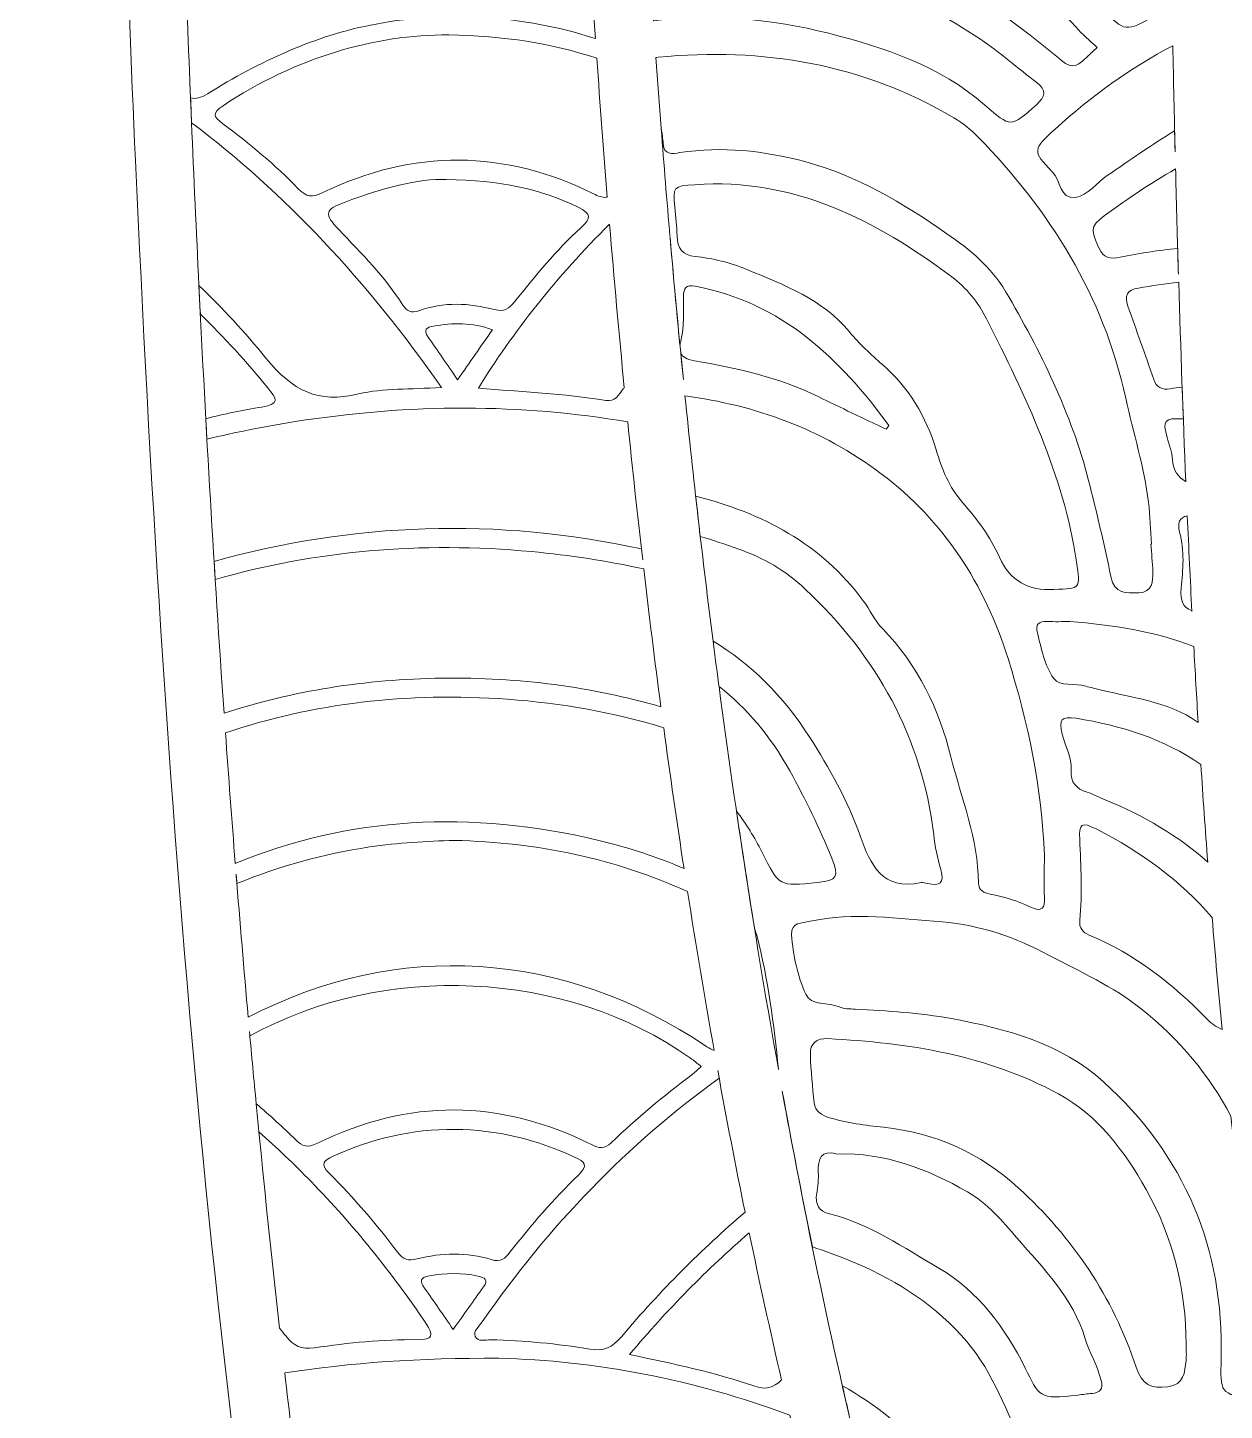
# Model space of a CAD drawing. Extents: x 70 to 1931, y -820 to -180.
# Drawn here: x 180.7 to 252.1, y -674.3 to -591.8 of the extents above; entities that cross this region are included whole.
import ezdxf

# ---------------------------------------------------------------- set-up
doc = ezdxf.new("R2010")
doc.units = 0
doc.header["$MEASUREMENT"] = 0
doc.layers.add('Layer 1', color=7, linetype='Continuous')

# ---------------------------------------------------------------- blocks, each defined once
blk = doc.blocks.new('block 2')
at = {"layer": 'Layer 1', "lineweight": 0}
for points, knots in [([(509.779, -462.534), (506.691, -456.934), (500.902, -453.88), (494.559, -454.528), (490.014, -454.991), (486.15, -457.077), (482.438, -459.569), (481.429, -460.246), (480.649, -461.433), (479.286, -461.425), (469.711, -461.372), (460.778, -464.179), (451.739, -467.817), (450.187, -454.553), (443.629, -444.563), (433.076, -437.087), (422.725, -429.754), (410.981, -426.432), (398.49, -425.745), (394.68, -425.535), (393.216, -424.323), (392.465, -420.478), (389.539, -405.476), (384.17, -391.394), (373.393, -380.19), (370.048, -376.713), (370.703, -374.924), (373.08, -371.497), (389.451, -347.897), (395.776, -322.316), (387.238, -294.13), (386.57, -291.925), (387.555, -291.577), (389.091, -290.925), (395.145, -288.353), (400.568, -284.824), (404.824, -279.74), (406.066, -278.256), (407.538, -278.155), (409.232, -278.048), (415.21, -277.671), (419.274, -274.535), (421.577, -269.079), (423.341, -264.901), (423.514, -260.485), (423.311, -256.038), (423.265, -255.021), (423.657, -253.618), (422.005, -253.455), (420.407, -253.298), (420.054, -254.372), (419.715, -255.742), (418.554, -260.433), (415.259, -263.344), (411.239, -265.803), (408.933, -258.795), (403.84, -256.663), (397.553, -259.834), (395.568, -260.836), (393.84, -262.206), (392.209, -263.73), (386.99, -268.609), (383.197, -274.547), (379.526, -280.583), (378.761, -281.84), (378.37, -283.285), (376.318, -283.287), (372.627, -283.29), (371.387, -285.957), (371.077, -289.072), (370.652, -293.349), (370.912, -297.628), (371.426, -301.904), (372.281, -309.026), (374.489, -316.007), (373.894, -323.279), (372.634, -338.652), (367.149, -352.817), (361.347, -366.895), (360.467, -369.028), (359.474, -368.652), (357.893, -367.778), (352.302, -364.689), (346.362, -362.476), (340.134, -361.038), (339.125, -360.805), (337.895, -361.03), (337.307, -359.789), (341.636, -357.953), (346.018, -356.275), (350.224, -354.235), (352.413, -353.173), (355.004, -351.708), (354.457, -348.707), (352.951, -340.445), (356.745, -333.998), (361.009, -327.561), (365.014, -321.514), (365.913, -314.69), (364.937, -307.666), (364.308, -303.133), (362.006, -301.688), (357.375, -302.06), (354.808, -302.266), (352.353, -303.458), (349.676, -303.015), (353.203, -291.434), (351.645, -285.87), (342.359, -277.736), (339.245, -275.008), (336.084, -272.18), (332.513, -270.163), (327.539, -267.354), (325.64, -263.105), (325.437, -257.886), (325.181, -251.325), (321.88, -247.107), (316.189, -244.299), (312.267, -242.365), (311.945, -234.614), (315.605, -232.269), (329.257, -223.522), (343.542, -215.99), (358.679, -210.149), (391.911, -197.324), (426.116, -192.137), (461.58, -197.455), (466.621, -198.211), (471.578, -199.533), (476.568, -200.618), (477.85, -200.897), (479.114, -201.155), (479.617, -199.507), (480.08, -197.992), (478.905, -197.644), (477.846, -197.246), (477.201, -197.003), (476.572, -196.716), (475.931, -196.461), (448.235, -185.461), (419.734, -184.044), (390.737, -189.597), (360.902, -195.311), (333.553, -207.253), (308.018, -223.494), (305.581, -225.044), (303.745, -225.65), (300.973, -224.187), (296.29, -221.716), (291.023, -221.653), (285.958, -222.522), (283.202, -222.995), (281.278, -222.278), (279.088, -220.958), (249.016, -202.823), (217.015, -190.134), (181.716, -187.055), (158.342, -185.016), (135.653, -188.053), (113.867, -196.995), (112.772, -197.444), (110.754, -197.444), (111.506, -199.602), (112.182, -201.544), (113.692, -200.797), (114.985, -200.467), (144.598, -192.901), (174.172, -194.132), (203.654, -201.104), (226.69, -206.552), (248.222, -215.753), (268.483, -227.959), (269.515, -228.581), (271.618, -229.439), (271.131, -230.169), (268.435, -234.214), (267.506, -238.721), (266.731, -243.347), (266.675, -243.683), (265.847, -243.933), (265.345, -244.146), (258.756, -246.94), (255.715, -251.94), (255.471, -259.061), (255.312, -263.691), (253.388, -267.482), (248.952, -269.855), (246.298, -271.274), (243.939, -273.301), (241.592, -275.232), (232.738, -282.517), (225.55, -290.468), (231.776, -303.467), (229.353, -303.027), (227.48, -302.687), (225.607, -302.347), (218.84, -301.12), (216.047, -303.275), (215.793, -310.287), (215.553, -316.918), (216.899, -323.153), (220.833, -328.734), (224.375, -333.759), (227.765, -339.249), (226.781, -345.54), (225.979, -350.675), (228.075, -353.121), (232.052, -354.908), (235.942, -356.657), (239.937, -358.171), (244.655, -360.102), (236.262, -362), (228.894, -364.263), (222.152, -368.201), (220.094, -369.403), (219.852, -367.561), (219.356, -366.398), (215.996, -358.516), (213.062, -350.488), (210.596, -342.27), (207.037, -330.41), (205.727, -318.571), (208.737, -306.326), (210.049, -300.99), (210.451, -295.383), (209.894, -289.83), (209.596, -286.865), (208.965, -283.598), (205.313, -283.41), (202.786, -283.281), (202.071, -281.867), (201.081, -280.221), (196.794, -273.09), (192.344, -266.081), (185.407, -261.128), (182.351, -258.947), (179.016, -257.896), (175.245, -258.875), (171.781, -259.774), (170.44, -262.534), (169.628, -265.899), (165.437, -263.082), (162.031, -260.128), (161.073, -255.283), (160.794, -253.87), (160.088, -253.392), (158.835, -253.463), (157.364, -253.546), (157.605, -254.773), (157.609, -255.65), (157.622, -258.411), (157.444, -261.221), (157.887, -263.923), (159.391, -273.103), (163.53, -276.934), (172.919, -278.067), (174.292, -278.232), (175.176, -278.781), (176.033, -279.779), (180.257, -284.702), (185.487, -288.303), (191.454, -290.715), (193.775, -291.653), (194.263, -292.556), (193.345, -294.916), (191.226, -300.362), (190.315, -306.107), (190.014, -311.931), (188.837, -334.666), (195.332, -355.068), (209.001, -373.17), (210.818, -375.577), (210.75, -376.822), (208.601, -378.881), (203.156, -384.1), (199.158, -390.427), (195.92, -397.207), (192.27, -404.85), (189.622, -412.858), (188.283, -421.217), (187.772, -424.407), (186.419, -425.676), (183.259, -425.638), (178.674, -425.582), (174.179, -426.499), (169.732, -427.512), (149.168, -432.199), (131.738, -445.861), (129.072, -467.662), (125.408, -466.409), (121.843, -464.872), (118.123, -463.98), (108.613, -461.699), (98.526, -461.354), (90.181, -455.32), (90.073, -455.242), (89.929, -455.205), (89.797, -455.165), (82.214, -452.876), (74.548, -455.953), (70.991, -462.695), (70.544, -463.542), (69.737, -464.43), (70.66, -465.283), (71.329, -465.901), (72.285, -466.363), (73.289, -465.67), (77.719, -462.611), (82.355, -464.491), (86.933, -465.128), (88.653, -465.367), (89.53, -465.949), (88.832, -468.076), (88.157, -470.129), (89.079, -472.114), (90.35, -473.884), (93.347, -478.058), (97.644, -480.188), (102.422, -481.37), (111.891, -483.711), (121.379, -482.672), (130.836, -481.127), (132.166, -480.909), (133.26, -480.426), (134.682, -481.47), (139.755, -485.194), (142.721, -484.64), (146.385, -479.531), (149.232, -475.561), (151.222, -471.105), (152.573, -466.471), (154.638, -459.38), (159.272, -454.536), (165.194, -450.622), (170.751, -446.949), (176.727, -444.09), (182.897, -441.63), (183.675, -441.32), (184.534, -440.361), (185.168, -440.998), (185.168, -457.12), (185.097, -472.883), (185.234, -488.644), (185.259, -491.453), (184.359, -493.145), (182.092, -494.76), (173.795, -500.67), (166.562, -507.708), (161.312, -516.514), (152.845, -530.718), (149.985, -545.509), (157.519, -561.089), (158.497, -563.112), (157.623, -563.359), (155.991, -563.685), (151.375, -564.607), (146.691, -565.65), (142.596, -567.913), (135.764, -571.687), (128.734, -573.872), (120.874, -574.7), (111.938, -575.641), (106.463, -583.867), (107.752, -592.319), (107.866, -593.073), (107.601, -594.126), (108.761, -594.262), (109.706, -594.374), (110.675, -594.397), (111.172, -593.21), (113.204, -588.363), (117.827, -586.882), (122.07, -584.923), (123.392, -584.312), (124.582, -583.754), (125.253, -585.887), (126.14, -588.7), (128.557, -589.781), (131.203, -590.466), (136.739, -591.9), (141.925, -590.581), (146.892, -588.272), (154.517, -584.728), (160.917, -579.483), (166.735, -573.477), (167.851, -572.325), (168.784, -571.099), (170.81, -571.058), (177.411, -570.923), (179.242, -568.925), (179.187, -562.247), (179.143, -556.807), (177.726, -551.59), (176.328, -546.383), (174.073, -537.982), (178.72, -521.781), (185.443, -515.974), (185.443, -521.095), (185.413, -525.788), (185.449, -530.48), (185.622, -553.576), (186.075, -576.666), (187.123, -599.741), (188.824, -637.195), (191.566, -674.55), (198.311, -711.494), (202.49, -734.378), (208.044, -756.879), (218.086, -778.025), (223.775, -790.006), (230.917, -800.954), (241.251, -809.518), (248.505, -815.529), (255.3, -814.84), (260.957, -807.533), (264.727, -802.663), (267.032, -797.038), (268.983, -791.254), (269.868, -788.633), (270.758, -786.013), (271.769, -783.029), (276.9, -789.719), (281.754, -796.068), (290.557, -796.04), (299.358, -796.012), (304.118, -789.346), (309.215, -783.038), (310.328, -786.501), (311.156, -789.425), (312.205, -792.268), (314.411, -798.241), (316.721, -804.198), (321.136, -808.978), (326.122, -814.376), (331.809, -815.038), (337.825, -810.854), (339.969, -809.363), (341.932, -807.566), (343.794, -805.724), (356.812, -792.844), (364.346, -776.751), (370.228, -759.79), (381.91, -726.104), (386.663, -691.053), (389.997, -655.784), (394.27, -610.587), (395.31, -565.242), (395.513, -519.87), (395.519, -518.567), (395.017, -517.119), (396.467, -515.567), (398.41, -519.429), (400.384, -523.045), (402.077, -526.787), (405.365, -534.057), (406.517, -541.449), (403.826, -549.318), (402.177, -554.143), (401.371, -559.258), (401.773, -564.441), (402.097, -568.613), (404.199, -571.337), (407.665, -571.089), (410.83, -570.862), (412.719, -572.198), (414.788, -574.205), (417.858, -577.183), (421.14, -579.974), (424.538, -582.574), (429.627, -586.466), (435.152, -589.654), (441.591, -590.696), (446.189, -591.44), (451.746, -591.928), (454.224, -587.759), (457.062, -582.986), (459.316, -584.987), (462.248, -586.515), (465.196, -588.051), (468.259, -589.497), (469.583, -592.877), (470.014, -593.975), (470.735, -594.342), (471.808, -594.282), (473.248, -594.202), (473.034, -593.086), (473.144, -592.16), (474.079, -584.266), (469.852, -577.699), (462.213, -575.196), (458.895, -574.109), (455.472, -573.761), (451.999, -573.707), (450.644, -573.686), (449.28, -573.915), (447.998, -573.042), (440.919, -568.227), (433.007, -565.411), (424.7, -563.662), (422.726, -563.247), (422.584, -562.664), (423.441, -560.94), (429.459, -548.835), (428.726, -536.594), (423.669, -524.448), (418.403, -511.799), (409.222, -502.333), (398.35, -494.36), (396.834, -493.247), (395.74, -492.266), (395.73, -490.1), (395.659, -473.787), (396.198, -457.47), (395.274, -440.791), (401.492, -442.694), (407.015, -445.462), (412.374, -448.561), (420.123, -453.041), (426.401, -458.654), (428.842, -467.867), (430.143, -472.773), (432.415, -477.482), (435.974, -481.319), (439.054, -484.641), (442.069, -484.975), (445.407, -482.133), (446.863, -480.893), (448.077, -480.686), (449.872, -481.043), (457.779, -482.617), (465.771, -483.207), (473.805, -482.26), (479.689, -481.566), (485.158, -479.789), (489.349, -475.28), (491.401, -473.073), (493.025, -470.6), (491.91, -467.449), (491.303, -465.731), (492.24, -465.573), (493.365, -465.348), (498.064, -464.406), (502.799, -462.655), (507.407, -465.585), (508.432, -466.237), (509.355, -466.007), (510.071, -465.428), (511.276, -464.455), (510.297, -463.472), (509.779, -462.534)], [0, 0, 0, 0, 1, 1, 1, 2, 2, 2, 3, 3, 3, 4, 4, 4, 5, 5, 5, 6, 6, 6, 7, 7, 7, 8, 8, 8, 9, 9, 9, 10, 10, 10, 11, 11, 11, 12, 12, 12, 13, 13, 13, 14, 14, 14, 15, 15, 15, 16, 16, 16, 17, 17, 17, 18, 18, 18, 19, 19, 19, 20, 20, 20, 21, 21, 21, 22, 22, 22, 23, 23, 23, 24, 24, 24, 25, 25, 25, 26, 26, 26, 27, 27, 27, 28, 28, 28, 29, 29, 29, 30, 30, 30, 31, 31, 31, 32, 32, 32, 33, 33, 33, 34, 34, 34, 35, 35, 35, 36, 36, 36, 37, 37, 37, 38, 38, 38, 39, 39, 39, 40, 40, 40, 41, 41, 41, 42, 42, 42, 43, 43, 43, 44, 44, 44, 45, 45, 45, 46, 46, 46, 47, 47, 47, 48, 48, 48, 49, 49, 49, 50, 50, 50, 51, 51, 51, 52, 52, 52, 53, 53, 53, 54, 54, 54, 55, 55, 55, 56, 56, 56, 57, 57, 57, 58, 58, 58, 59, 59, 59, 60, 60, 60, 61, 61, 61, 62, 62, 62, 63, 63, 63, 64, 64, 64, 65, 65, 65, 66, 66, 66, 67, 67, 67, 68, 68, 68, 69, 69, 69, 70, 70, 70, 71, 71, 71, 72, 72, 72, 73, 73, 73, 74, 74, 74, 75, 75, 75, 76, 76, 76, 77, 77, 77, 78, 78, 78, 79, 79, 79, 80, 80, 80, 81, 81, 81, 82, 82, 82, 83, 83, 83, 84, 84, 84, 85, 85, 85, 86, 86, 86, 87, 87, 87, 88, 88, 88, 89, 89, 89, 90, 90, 90, 91, 91, 91, 92, 92, 92, 93, 93, 93, 94, 94, 94, 95, 95, 95, 96, 96, 96, 97, 97, 97, 98, 98, 98, 99, 99, 99, 100, 100, 100, 101, 101, 101, 102, 102, 102, 103, 103, 103, 104, 104, 104, 105, 105, 105, 106, 106, 106, 107, 107, 107, 108, 108, 108, 109, 109, 109, 110, 110, 110, 111, 111, 111, 112, 112, 112, 113, 113, 113, 114, 114, 114, 115, 115, 115, 116, 116, 116, 117, 117, 117, 118, 118, 118, 119, 119, 119, 120, 120, 120, 121, 121, 121, 122, 122, 122, 123, 123, 123, 124, 124, 124, 125, 125, 125, 126, 126, 126, 127, 127, 127, 128, 128, 128, 129, 129, 129, 130, 130, 130, 131, 131, 131, 132, 132, 132, 133, 133, 133, 134, 134, 134, 135, 135, 135, 136, 136, 136, 137, 137, 137, 138, 138, 138, 139, 139, 139, 140, 140, 140, 141, 141, 141, 142, 142, 142, 143, 143, 143, 144, 144, 144, 145, 145, 145, 146, 146, 146, 147, 147, 147, 148, 148, 148, 149, 149, 149, 150, 150, 150, 151, 151, 151, 152, 152, 152, 153, 153, 153, 154, 154, 154, 155, 155, 155, 156, 156, 156, 157, 157, 157, 158, 158, 158, 159, 159, 159, 160, 160, 160, 161, 161, 161, 162, 162, 162, 163, 163, 163, 164, 164, 164, 165, 165, 165, 166, 166, 166, 167, 167, 167, 168, 168, 168, 169, 169, 169, 170, 170, 170, 171, 171, 171, 172, 172, 172, 173, 173, 173, 174, 174, 174, 175, 175, 175, 176, 176, 176, 177, 177, 177, 178, 178, 178, 179, 179, 179, 180, 180, 180, 181, 181, 181, 182, 182, 182, 183, 183, 183, 183]), ([(217.175, -576.691), (217.86, -576.432), (218.565, -576.21), (219.297, -576.035), (220.866, -575.661), (222.527, -575.553), (223.623, -575.337), (230.725, -575.613), (236.43, -578.012), (241.175, -582.584), (243.558, -584.88), (246.036, -587.084), (248.214, -589.588), (248.862, -590.333), (248.85, -590.564), (248.01, -591.056), (246.241, -592.091), (246.155, -592.096), (244.792, -590.651), (242.078, -587.773), (239.141, -585.062), (235.65, -583.274), (231.397, -581.095), (226.896, -579.615), (221.881, -580.803), (220.363, -581.163), (218.88, -581.56), (217.454, -582.086), (217.482, -582.582), (217.511, -583.078), (217.54, -583.573), (218.846, -583.133), (220.223, -582.855), (221.632, -582.607), (225.513, -581.924), (229.089, -582.588), (232.653, -584.092), (234.481, -584.864), (236.397, -585.623), (237.76, -586.946), (239.519, -588.656), (241.634, -589.935), (243.256, -591.779), (243.633, -592.208), (244.079, -592.577), (244.517, -592.996), (244.306, -593.19), (244.113, -593.357), (243.931, -593.534), (243.135, -594.306), (242.955, -594.256), (242.102, -593.535), (237.957, -590.033), (233.397, -587.32), (227.945, -586.44), (225.264, -586.007), (222.607, -586.44), (219.987, -587.016), (219.248, -587.178), (218.511, -587.357), (217.78, -587.552), (217.81, -588.039), (217.836, -588.526), (217.867, -589.012), (219.302, -588.607), (220.778, -588.39), (222.273, -588.25), (222.978, -588.184), (223.686, -588.158), (224.459, -588.109), (229.297, -588.016), (233.569, -589.837), (237.545, -592.498), (238.719, -593.283), (239.78, -594.235), (240.91, -595.087), (241.522, -595.549), (241.43, -595.92), (240.906, -596.393), (239.356, -597.793), (239.384, -597.787), (237.799, -596.414), (235.119, -594.091), (231.853, -592.996), (228.501, -592.146), (225.052, -591.271), (221.557, -590.998), (218.031, -591.394), (217.532, -584.032), (217.139, -576.659), (216.845, -569.277), (216.943, -571.75), (217.055, -574.221), (217.175, -576.691)], [0, 0, 0, 0, 1, 1, 1, 2, 2, 2, 3, 3, 3, 4, 4, 4, 5, 5, 5, 6, 6, 6, 7, 7, 7, 8, 8, 8, 9, 9, 9, 10, 10, 10, 11, 11, 11, 12, 12, 12, 13, 13, 13, 14, 14, 14, 15, 15, 15, 16, 16, 16, 17, 17, 17, 18, 18, 18, 19, 19, 19, 20, 20, 20, 21, 21, 21, 22, 22, 22, 23, 23, 23, 24, 24, 24, 25, 25, 25, 26, 26, 26, 27, 27, 27, 28, 28, 28, 29, 29, 29, 30, 30, 30, 31, 31, 31, 31]), ([(213.997, -583.34), (208.282, -581.989), (202.44, -582.223), (196.53, -583.939), (194.29, -584.589), (192.102, -585.411), (190.043, -586.484), (190.054, -586.774), (190.064, -587.063), (190.074, -587.353), (189.966, -584.364), (189.864, -581.374), (189.767, -578.384), (191.904, -577.496), (194.132, -576.768), (196.449, -576.202), (199.772, -575.389), (203.148, -575.007), (206.572, -575.05), (208.961, -575.072), (211.295, -575.285), (213.577, -575.678), (213.864, -581.278), (214.193, -586.872), (214.576, -592.459), (214.526, -592.443), (214.476, -592.424), (214.425, -592.409), (210.212, -591.097), (205.912, -590.764), (201.488, -591.59), (197.8, -592.279), (194.546, -593.821), (191.424, -595.756), (191.028, -596.001), (190.73, -596.081), (190.409, -595.999), (190.429, -596.493), (190.451, -596.987), (190.472, -597.48), (196.005, -601.664), (200.968, -606.949), (205.381, -613.283), (203.512, -613.412), (201.92, -613.314), (200.438, -613.67), (197.999, -614.256), (196.512, -613.491), (194.91, -611.527), (193.655, -609.988), (192.32, -608.55), (190.912, -607.204), (190.596, -600.709), (190.325, -594.211), (190.087, -587.709), (192.141, -586.563), (194.32, -585.652), (196.644, -585.023), (199.86, -584.151), (203.135, -583.538), (206.505, -583.652), (209.094, -583.71), (211.619, -583.998), (214.069, -584.544), (214.045, -584.143), (214.02, -583.741), (213.997, -583.34)], [0, 0, 0, 0, 1, 1, 1, 2, 2, 2, 3, 3, 3, 4, 4, 4, 5, 5, 5, 6, 6, 6, 7, 7, 7, 8, 8, 8, 9, 9, 9, 10, 10, 10, 11, 11, 11, 12, 12, 12, 13, 13, 13, 14, 14, 14, 15, 15, 15, 16, 16, 16, 17, 17, 17, 18, 18, 18, 19, 19, 19, 20, 20, 20, 21, 21, 21, 22, 22, 22, 22]), ([(214.554, -601.767), (209.151, -599.064), (203.705, -599.034), (198.266, -601.668), (197.665, -601.96), (197.334, -601.933), (196.841, -601.421), (195.467, -599.993), (193.932, -598.731), (192.345, -597.543), (191.797, -597.132), (191.65, -596.932), (192.347, -596.468), (196.673, -593.592), (201.428, -592.215), (205.82, -592.236), (209.095, -592.29), (211.996, -592.747), (214.657, -593.635), (214.85, -596.401), (215.057, -599.164), (215.28, -601.925), (215.074, -601.963), (214.849, -601.915), (214.554, -601.767)], [0, 0, 0, 0, 1, 1, 1, 2, 2, 2, 3, 3, 3, 4, 4, 4, 5, 5, 5, 6, 6, 6, 7, 7, 7, 8, 8, 8, 8]), ([(218.311, -593.572), (224.568, -592.978), (230.501, -593.949), (235.964, -597.192), (236.485, -597.502), (236.98, -597.892), (237.403, -598.326), (241.715, -602.745), (244.872, -607.8), (246.223, -613.92), (246.68, -615.99), (247.312, -618.024), (247.58, -620.135), (247.685, -620.964), (247.698, -621.804), (247.753, -622.639), (247.74, -622.64), (247.727, -622.641), (247.714, -622.642), (247.757, -623.188), (247.83, -623.733), (247.834, -624.28), (247.839, -624.864), (247.845, -625.492), (247.004, -625.538), (246.239, -625.579), (245.542, -625.627), (245.332, -624.573), (244.947, -622.649), (244.488, -620.737), (244.002, -618.835), (242.972, -614.803), (241.129, -611.114), (239.047, -607.547), (238.214, -606.119), (236.903, -605.04), (235.554, -604.109), (232.928, -602.296), (230.21, -600.635), (227.07, -599.803), (224.614, -599.152), (222.144, -598.878), (219.619, -599.267), (219.153, -599.339), (218.649, -599.414), (218.615, -598.741), (218.599, -598.423), (218.554, -598.114), (218.494, -597.81), (218.386, -596.405), (218.283, -594.998), (218.183, -593.592), (218.226, -593.586), (218.263, -593.577), (218.311, -593.572)], [0, 0, 0, 0, 1, 1, 1, 2, 2, 2, 3, 3, 3, 4, 4, 4, 5, 5, 5, 6, 6, 6, 7, 7, 7, 8, 8, 8, 9, 9, 9, 10, 10, 10, 11, 11, 11, 12, 12, 12, 13, 13, 13, 14, 14, 14, 15, 15, 15, 16, 16, 16, 17, 17, 17, 18, 18, 18, 18]), ([(249.17, -599.214), (249.159, -598.802), (249.148, -598.389), (249.138, -597.976), (247.765, -598.794), (246.447, -599.732), (245.114, -600.638), (244.478, -601.07), (243.978, -601.825), (243.227, -601.937), (242.255, -602.082), (242.354, -600.92), (241.858, -600.424), (240.597, -599.163), (240.69, -599.065), (242.012, -597.862), (244.184, -595.887), (246.513, -594.211), (249.031, -592.884), (249.072, -594.994), (249.118, -597.104), (249.17, -599.214)], [0, 0, 0, 0, 1, 1, 1, 2, 2, 2, 3, 3, 3, 4, 4, 4, 5, 5, 5, 6, 6, 6, 7, 7, 7, 7]), ([(218.495, -597.821), (218.661, -599.976), (218.836, -602.129), (219.023, -604.282), (218.836, -602.129), (218.661, -599.976), (218.495, -597.821)], [0, 0, 0, 0, 1, 1, 1, 2, 2, 2, 2]), ([(204.027, -608.707), (203.584, -608.868), (203.308, -608.716), (203.084, -608.366), (202.011, -606.691), (200.62, -605.29), (199.255, -603.862), (198.368, -602.935), (198.423, -602.659), (199.634, -602.215), (201.815, -601.417), (204.035, -600.778), (205.659, -600.874), (208.897, -600.923), (211.281, -601.432), (213.542, -602.526), (214.32, -602.902), (214.356, -603.166), (213.694, -603.763), (212.228, -605.086), (210.992, -606.635), (209.751, -608.167), (209.41, -608.587), (209.137, -608.793), (208.544, -608.636), (207.045, -608.24), (205.519, -608.163), (204.027, -608.707)], [0, 0, 0, 0, 1, 1, 1, 2, 2, 2, 3, 3, 3, 4, 4, 4, 5, 5, 5, 6, 6, 6, 7, 7, 7, 8, 8, 8, 9, 9, 9, 9]), ([(238.686, -623.416), (238.138, -622.203), (237.362, -621.138), (236.482, -620.145), (235.677, -619.236), (235.253, -618.173), (234.902, -617), (234.318, -615.046), (233.273, -613.288), (231.707, -611.924), (231.002, -611.31), (230.329, -610.692), (229.73, -609.963), (228.134, -608.022), (225.833, -607.174), (223.611, -606.244), (222.634, -605.836), (221.591, -605.579), (220.531, -605.465), (219.781, -605.385), (219.465, -604.983), (219.443, -604.257), (219.426, -603.678), (219.37, -603.1), (219.311, -602.524), (219.185, -601.287), (219.218, -601.272), (220.504, -601.18), (226.425, -600.757), (231.286, -603.296), (235.834, -606.677), (236.713, -607.331), (237.42, -608.206), (237.917, -609.191), (240.251, -613.824), (242.507, -618.488), (243.287, -623.701), (243.525, -625.292), (243.56, -625.287), (241.926, -625.339), (240.403, -625.446), (239.321, -624.819), (238.686, -623.416)], [0, 0, 0, 0, 1, 1, 1, 2, 2, 2, 3, 3, 3, 4, 4, 4, 5, 5, 5, 6, 6, 6, 7, 7, 7, 8, 8, 8, 9, 9, 9, 10, 10, 10, 11, 11, 11, 12, 12, 12, 13, 13, 13, 14, 14, 14, 14]), ([(244.668, -603.254), (246.139, -602.151), (247.64, -601.122), (249.196, -600.237), (249.23, -601.571), (249.26, -602.905), (249.299, -604.239), (249.32, -604.997), (249.343, -605.755), (249.366, -606.513), (249.351, -606.005), (249.336, -605.498), (249.321, -604.99), (248.176, -605.093), (247.03, -605.27), (245.883, -605.513), (245.269, -605.642), (244.886, -605.559), (244.639, -604.981), (244.391, -604.399), (243.945, -603.795), (244.668, -603.254)], [0, 0, 0, 0, 1, 1, 1, 2, 2, 2, 3, 3, 3, 4, 4, 4, 5, 5, 5, 6, 6, 6, 7, 7, 7, 7]), ([(216.296, -613.302), (216.276, -613.327), (216.255, -613.35), (216.236, -613.375), (215.966, -613.721), (215.761, -614.152), (215.186, -614.059), (212.686, -613.656), (210.156, -613.526), (207.585, -613.333), (209.633, -610.003), (212.265, -606.668), (215.415, -603.535), (215.686, -606.794), (215.977, -610.05), (216.296, -613.302)], [0, 0, 0, 0, 1, 1, 1, 2, 2, 2, 3, 3, 3, 4, 4, 4, 5, 5, 5, 5]), ([(219.617, -610.764), (219.627, -610.691), (219.642, -610.613), (219.664, -610.53), (219.893, -609.642), (219.806, -608.738), (219.824, -607.838), (219.833, -607.376), (219.97, -607.134), (220.527, -607.24), (225.697, -608.224), (229.149, -611.539), (232.09, -615.557), (232.036, -615.633), (231.983, -615.709), (231.929, -615.784), (230.575, -615.134), (229.215, -614.497), (227.868, -613.832), (225.53, -612.679), (223.016, -612.121), (220.476, -611.689), (220.023, -611.612), (219.768, -611.466), (219.663, -611.225), (219.715, -611.752), (219.768, -612.278), (219.821, -612.805), (219.537, -609.976), (219.271, -607.145), (219.025, -604.312), (219.212, -606.464), (219.409, -608.614), (219.617, -610.764)], [0, 0, 0, 0, 1, 1, 1, 2, 2, 2, 3, 3, 3, 4, 4, 4, 5, 5, 5, 6, 6, 6, 7, 7, 7, 8, 8, 8, 9, 9, 9, 10, 10, 10, 11, 11, 11, 11]), ([(190.995, -608.902), (192.413, -610.292), (193.758, -611.763), (195.029, -613.316), (195.546, -613.947), (195.782, -614.275), (194.669, -614.454), (193.543, -614.635), (192.426, -614.87), (191.321, -615.149), (191.343, -615.558), (191.364, -615.967), (191.387, -616.375), (193.099, -615.958), (194.85, -615.605), (196.644, -615.324), (203.557, -614.24), (210.178, -614.256), (216.501, -615.339), (216.78, -618.09), (217.077, -620.838), (217.395, -623.583), (217.37, -623.364), (217.344, -623.145), (217.319, -622.926), (208.748, -621.038), (199.999, -621.358), (191.814, -623.667), (191.837, -624.027), (191.858, -624.388), (191.881, -624.748), (197.827, -623.038), (204.121, -622.467), (210.755, -623.082), (213.054, -623.295), (215.288, -623.641), (217.456, -624.114), (217.776, -626.862), (218.116, -629.607), (218.48, -632.348), (214.378, -631.158), (210.025, -630.581), (205.421, -630.639), (200.822, -630.696), (196.485, -631.402), (192.409, -632.728), (191.814, -624.23), (191.325, -615.723), (190.912, -607.209), (190.939, -607.773), (190.966, -608.337), (190.995, -608.902)], [0, 0, 0, 0, 1, 1, 1, 2, 2, 2, 3, 3, 3, 4, 4, 4, 5, 5, 5, 6, 6, 6, 7, 7, 7, 8, 8, 8, 9, 9, 9, 10, 10, 10, 11, 11, 11, 12, 12, 12, 13, 13, 13, 14, 14, 14, 15, 15, 15, 16, 16, 16, 17, 17, 17, 17]), ([(246.981, -607.348), (247.779, -607.218), (248.578, -607.092), (249.381, -607.006), (249.502, -610.979), (249.642, -614.951), (249.808, -618.92), (249.808, -618.913), (249.808, -618.906), (249.807, -618.898), (249.352, -618.646), (249.05, -618.25), (249.012, -617.583), (248.986, -617.142), (248.804, -616.71), (248.691, -616.274), (248.423, -615.235), (248.481, -615.115), (249.659, -615.155), (249.635, -614.525), (249.611, -613.895), (249.588, -613.264), (249.346, -613.287), (249.103, -613.319), (248.861, -613.364), (248.379, -613.454), (248.06, -613.282), (247.893, -612.801), (247.387, -611.341), (246.869, -609.886), (246.35, -608.431), (246.13, -607.813), (246.28, -607.462), (246.981, -607.348)], [0, 0, 0, 0, 1, 1, 1, 2, 2, 2, 3, 3, 3, 4, 4, 4, 5, 5, 5, 6, 6, 6, 7, 7, 7, 8, 8, 8, 9, 9, 9, 10, 10, 10, 11, 11, 11, 11]), ([(204.907, -609.619), (206.053, -609.435), (207.194, -609.374), (208.425, -609.844), (207.732, -610.84), (207.081, -611.776), (206.348, -612.83), (205.717, -611.91), (205.163, -611.084), (204.587, -610.273), (204.269, -609.826), (204.51, -609.683), (204.907, -609.619)], [0, 0, 0, 0, 1, 1, 1, 2, 2, 2, 3, 3, 3, 4, 4, 4, 4]), ([(219.918, -613.787), (224.089, -614.35), (228.037, -615.731), (231.624, -618.432), (235.409, -621.28), (237.798, -625.038), (239.198, -629.471), (240.405, -633.291), (241.224, -637.195), (241.365, -641.225), (241.365, -642.062), (241.336, -642.9), (241.374, -643.736), (241.403, -644.364), (241.216, -644.606), (240.601, -644.323), (239.807, -643.957), (238.984, -643.692), (238.124, -643.529), (237.765, -643.461), (237.437, -643.318), (237.434, -642.858), (237.414, -640.24), (236.411, -637.827), (235.792, -635.343), (235.079, -632.483), (233.816, -629.841), (231.701, -627.679), (231.237, -627.205), (230.958, -626.555), (230.558, -626.012), (228.035, -622.591), (224.529, -620.798), (220.559, -619.764), (220.649, -620.567), (220.733, -621.371), (220.826, -622.174), (221.58, -622.404), (222.33, -622.655), (223.079, -622.919), (224.595, -623.453), (225.918, -624.206), (227.097, -625.318), (231.348, -629.329), (234.047, -634.124), (234.763, -639.975), (234.849, -640.676), (234.969, -641.383), (235.179, -642.054), (235.44, -642.892), (235.113, -643.051), (234.387, -642.901), (234.261, -642.874), (234.124, -642.813), (234.008, -642.838), (231.694, -643.339), (230.981, -641.787), (230.373, -640.051), (229.633, -637.94), (228.53, -636.008), (227.337, -634.127), (225.776, -631.667), (223.842, -629.797), (221.591, -628.432), (220.969, -623.556), (220.416, -618.674), (219.918, -613.787)], [0, 0, 0, 0, 1, 1, 1, 2, 2, 2, 3, 3, 3, 4, 4, 4, 5, 5, 5, 6, 6, 6, 7, 7, 7, 8, 8, 8, 9, 9, 9, 10, 10, 10, 11, 11, 11, 12, 12, 12, 13, 13, 13, 14, 14, 14, 15, 15, 15, 16, 16, 16, 17, 17, 17, 18, 18, 18, 19, 19, 19, 20, 20, 20, 21, 21, 21, 22, 22, 22, 22]), ([(249.436, -621.92), (249.293, -621.38), (249.432, -621.033), (249.896, -620.944), (249.981, -622.851), (250.072, -624.757), (250.171, -626.663), (250.17, -626.643), (250.169, -626.623), (250.168, -626.603), (249.604, -626.379), (249.491, -626.069), (249.52, -625.274), (249.651, -624.153), (249.735, -623.044), (249.436, -621.92)], [0, 0, 0, 0, 1, 1, 1, 2, 2, 2, 3, 3, 3, 4, 4, 4, 5, 5, 5, 5]), ([(241.534, -627.255), (241.984, -627.277), (242.435, -627.259), (242.886, -627.259), (245.44, -627.456), (247.941, -627.837), (250.281, -628.745), (250.363, -630.258), (250.452, -631.771), (250.545, -633.282), (248.685, -631.949), (246.419, -631.811), (244.305, -631.226), (244.15, -631.183), (243.984, -631.176), (243.833, -631.123), (243.199, -630.899), (242.315, -631.191), (241.92, -630.641), (241.366, -629.871), (241.203, -628.868), (240.947, -627.94), (240.807, -627.429), (241.024, -627.231), (241.534, -627.255)], [0, 0, 0, 0, 1, 1, 1, 2, 2, 2, 3, 3, 3, 4, 4, 4, 5, 5, 5, 6, 6, 6, 7, 7, 7, 8, 8, 8, 8]), ([(221.943, -631.089), (221.825, -630.205), (221.704, -629.32), (221.591, -628.435), (221.704, -629.32), (221.825, -630.205), (221.943, -631.089)], [0, 0, 0, 0, 1, 1, 1, 2, 2, 2, 2]), ([(224.061, -645.524), (224.106, -645.679), (224.156, -645.829), (224.197, -645.986), (224.895, -648.623), (225.216, -651.305), (225.498, -653.994), (224.135, -646.389), (222.961, -638.768), (221.948, -631.131), (223.588, -632.419), (225.009, -634.076), (226.173, -636.176), (227.113, -637.871), (227.95, -639.601), (228.681, -641.388), (229.135, -642.499), (228.998, -642.706), (227.831, -642.832), (225.536, -643.079), (225.526, -643.084), (224.502, -641.004), (224.074, -640.137), (223.562, -639.333), (222.99, -638.572), (223.331, -640.891), (223.688, -643.208), (224.061, -645.524)], [0, 0, 0, 0, 1, 1, 1, 2, 2, 2, 3, 3, 3, 4, 4, 4, 5, 5, 5, 6, 6, 6, 7, 7, 7, 8, 8, 8, 9, 9, 9, 9]), ([(209.326, -631.895), (212.579, -632.127), (215.686, -632.698), (218.648, -633.594), (219.027, -636.4), (219.431, -639.201), (219.859, -641.999), (218.253, -641.316), (216.583, -640.759), (214.847, -640.34), (207.075, -638.467), (199.811, -638.927), (193.078, -641.696), (192.873, -639.098), (192.678, -636.498), (192.493, -633.898), (197.713, -632.146), (203.325, -631.467), (209.326, -631.895)], [0, 0, 0, 0, 1, 1, 1, 2, 2, 2, 3, 3, 3, 4, 4, 4, 5, 5, 5, 6, 6, 6, 6]), ([(242.426, -633.973), (242.211, -633.116), (242.388, -632.892), (243.263, -633.034), (245.934, -633.464), (248.488, -634.247), (250.705, -635.788), (250.832, -637.734), (250.97, -639.678), (251.117, -641.622), (251.117, -641.62), (251.117, -641.618), (251.117, -641.616), (249.365, -640.062), (247.304, -638.84), (244.986, -637.895), (244.629, -637.749), (244.285, -637.564), (243.92, -637.443), (243.269, -637.226), (242.902, -636.897), (242.967, -636.113), (243.028, -635.369), (242.607, -634.689), (242.426, -633.973)], [0, 0, 0, 0, 1, 1, 1, 2, 2, 2, 3, 3, 3, 4, 4, 4, 5, 5, 5, 6, 6, 6, 7, 7, 7, 8, 8, 8, 8]), ([(243.475, -640.27), (243.436, -639.315), (243.599, -639.208), (244.459, -639.64), (247.18, -641.007), (249.502, -642.756), (251.379, -644.932), (251.562, -647.162), (251.76, -649.39), (251.974, -651.616), (251.974, -651.615), (251.974, -651.613), (251.973, -651.611), (251.651, -651.469), (251.345, -651.265), (251.074, -650.988), (249.027, -648.902), (246.78, -647.096), (244.046, -645.974), (243.648, -645.811), (243.432, -645.559), (243.479, -645.087), (243.638, -643.483), (243.54, -641.876), (243.475, -640.27)], [0, 0, 0, 0, 1, 1, 1, 2, 2, 2, 3, 3, 3, 4, 4, 4, 5, 5, 5, 6, 6, 6, 7, 7, 7, 8, 8, 8, 8]), ([(193.175, -642.898), (195.681, -641.868), (198.319, -641.136), (201.095, -640.714), (202.8, -640.455), (204.517, -640.371), (206.143, -640.325), (211.152, -640.426), (215.789, -641.434), (220.071, -643.378), (220.565, -646.542), (221.093, -649.701), (221.656, -652.855), (221.523, -652.81), (221.383, -652.739), (221.228, -652.635), (212.61, -646.842), (202.751, -646.252), (193.852, -650.879), (193.598, -648.034), (193.358, -645.187), (193.13, -642.338), (193.145, -642.525), (193.16, -642.712), (193.175, -642.898)], [0, 0, 0, 0, 1, 1, 1, 2, 2, 2, 3, 3, 3, 4, 4, 4, 5, 5, 5, 6, 6, 6, 7, 7, 7, 8, 8, 8, 8]), ([(227.38, -645.152), (230.01, -644.586), (232.636, -644.986), (235.262, -645.187), (237.543, -645.363), (239.614, -646.104), (241.653, -647.185), (243.53, -648.179), (245.462, -649.033), (247.143, -650.373), (249.447, -652.21), (251.221, -654.351), (252.501, -656.778), (253.114, -662.457), (253.839, -668.125), (254.702, -673.776), (254.46, -673.842), (254.176, -673.849), (253.853, -673.774), (251.815, -673.295), (251.864, -673.297), (251.917, -671.247), (252.086, -664.68), (249.736, -659.123), (244.892, -654.726), (242.367, -652.433), (239.112, -651.574), (235.822, -650.961), (233.925, -650.607), (232.001, -650.503), (230.078, -650.395), (229.759, -650.377), (229.416, -650.38), (229.129, -650.263), (228.454, -649.988), (227.425, -650.182), (227.125, -649.505), (226.638, -648.403), (226.358, -647.179), (226.282, -645.952), (226.236, -645.206), (226.894, -645.256), (227.38, -645.152)], [0, 0, 0, 0, 1, 1, 1, 2, 2, 2, 3, 3, 3, 4, 4, 4, 5, 5, 5, 6, 6, 6, 7, 7, 7, 8, 8, 8, 9, 9, 9, 10, 10, 10, 11, 11, 11, 12, 12, 12, 13, 13, 13, 14, 14, 14, 14]), ([(193.953, -651.997), (201.885, -647.582), (212.801, -648.022), (220.245, -653.318), (220.448, -653.462), (220.639, -653.622), (220.889, -653.816), (220.647, -654.03), (220.492, -654.185), (220.319, -654.315), (218.643, -655.574), (217.032, -656.913), (215.52, -658.365), (215.111, -658.758), (214.795, -658.71), (214.34, -658.482), (208.891, -655.757), (203.417, -655.713), (197.949, -658.417), (197.409, -658.684), (197.083, -658.588), (196.687, -658.198), (195.928, -657.449), (195.14, -656.731), (194.329, -656.041), (194.192, -654.605), (194.059, -653.168), (193.929, -651.732), (193.937, -651.82), (193.945, -651.908), (193.953, -651.997)], [0, 0, 0, 0, 1, 1, 1, 2, 2, 2, 3, 3, 3, 4, 4, 4, 5, 5, 5, 6, 6, 6, 7, 7, 7, 8, 8, 8, 9, 9, 9, 10, 10, 10, 10]), ([(228.443, -652.156), (233.24, -652.398), (237.935, -653.13), (242.212, -655.459), (244.57, -656.744), (246.145, -658.859), (247.436, -661.156), (249.028, -663.985), (249.814, -667.153), (249.828, -670.399), (249.828, -670.721), (249.856, -671.046), (249.822, -671.365), (249.748, -672.076), (249.705, -672.804), (248.738, -672.929), (247.698, -673.064), (247.196, -672.817), (246.844, -671.759), (245.446, -667.565), (243.049, -664.01), (239.81, -661.052), (237.552, -658.99), (234.85, -657.768), (231.765, -657.447), (230.681, -657.334), (229.595, -657.182), (228.538, -656.876), (228.059, -656.737), (227.689, -656.492), (227.631, -655.992), (227.52, -655.034), (227.441, -654.07), (227.4, -653.106), (227.371, -652.424), (227.768, -652.122), (228.443, -652.156)], [0, 0, 0, 0, 1, 1, 1, 2, 2, 2, 3, 3, 3, 4, 4, 4, 5, 5, 5, 6, 6, 6, 7, 7, 7, 8, 8, 8, 9, 9, 9, 10, 10, 10, 11, 11, 11, 12, 12, 12, 12]), ([(207.819, -669.068), (211.787, -663.317), (216.503, -658.466), (221.956, -654.511), (221.928, -654.358), (221.901, -654.204), (221.873, -654.051), (222.386, -656.878), (222.928, -659.701), (223.501, -662.519), (220.931, -664.707), (218.469, -667.18), (216.12, -669.946), (215.56, -670.606), (215.094, -670.824), (214.242, -670.684), (212.286, -670.363), (210.309, -670.175), (208.322, -670.129), (208.005, -670.122), (207.557, -670.281), (207.401, -669.927), (207.257, -669.599), (207.637, -669.332), (207.819, -669.068)], [0, 0, 0, 0, 1, 1, 1, 2, 2, 2, 3, 3, 3, 4, 4, 4, 5, 5, 5, 6, 6, 6, 7, 7, 7, 8, 8, 8, 8]), ([(225.723, -655.286), (226.29, -658.397), (226.887, -661.499), (227.519, -664.591), (228.239, -664.819), (228.955, -665.08), (229.669, -665.371), (232.257, -666.425), (234.511, -667.805), (236.408, -669.859), (238.139, -671.733), (238.986, -674.061), (239.991, -676.307), (241.447, -679.562), (241.749, -683.063), (242.124, -686.564), (242.437, -689.503), (242.125, -692.408), (242.091, -695.328), (242.08, -696.282), (241.494, -696.324), (240.817, -696.357), (240.129, -696.391), (239.732, -696.175), (239.726, -695.382), (239.697, -691.119), (238.558, -687.054), (237.492, -682.972), (236.261, -678.257), (233.26, -675.134), (229.31, -672.872), (229.538, -673.871), (229.77, -674.869), (230.007, -675.865), (232.753, -677.968), (234.947, -680.576), (235.678, -684.223), (236.22, -686.926), (237.204, -689.533), (237.532, -692.299), (237.67, -693.459), (237.339, -694.609), (237.59, -695.76), (237.639, -695.984), (237.515, -696.216), (237.222, -696.221), (236.995, -696.225), (236.867, -696.062), (236.838, -695.861), (236.77, -695.383), (236.7, -694.903), (236.681, -694.422), (236.53, -690.636), (234.905, -687.346), (233.207, -684.082), (233.09, -683.856), (232.928, -683.644), (232.752, -683.459), (232.384, -683.074), (232.004, -682.706), (231.619, -682.346), (233.044, -687.828), (234.62, -693.264), (236.38, -698.642), (237.731, -698.408), (239.092, -698.267), (240.479, -698.242), (246.177, -698.58), (251.359, -700.101), (255.697, -704.138), (260.473, -708.582), (263.51, -713.99), (265.283, -720.167), (265.926, -722.406), (267.147, -724.413), (267.686, -726.679), (267.715, -726.8), (267.772, -726.934), (267.859, -727.02), (268.365, -727.525), (268.77, -728.019), (267.883, -728.542), (266.823, -729.166), (265.761, -729.078), (265.346, -728.271), (264.373, -726.382), (263.688, -724.36), (262.778, -722.447), (260.423, -717.498), (257.539, -712.875), (253.291, -709.319), (249.765, -706.367), (245.507, -704.99), (241.012, -704.316), (240.071, -704.175), (239.126, -704.054), (238.181, -703.941), (232.613, -688.163), (228.738, -671.85), (225.723, -655.286)], [0, 0, 0, 0, 1, 1, 1, 2, 2, 2, 3, 3, 3, 4, 4, 4, 5, 5, 5, 6, 6, 6, 7, 7, 7, 8, 8, 8, 9, 9, 9, 10, 10, 10, 11, 11, 11, 12, 12, 12, 13, 13, 13, 14, 14, 14, 15, 15, 15, 16, 16, 16, 17, 17, 17, 18, 18, 18, 19, 19, 19, 20, 20, 20, 21, 21, 21, 22, 22, 22, 23, 23, 23, 24, 24, 24, 25, 25, 25, 26, 26, 26, 27, 27, 27, 28, 28, 28, 29, 29, 29, 30, 30, 30, 31, 31, 31, 32, 32, 32, 33, 33, 33, 33]), ([(194.488, -657.694), (194.435, -657.147), (194.383, -656.6), (194.33, -656.053), (194.382, -656.6), (194.435, -657.147), (194.488, -657.694)], [0, 0, 0, 0, 1, 1, 1, 2, 2, 2, 2]), ([(197.599, -660.68), (200.141, -663.286), (202.405, -666.118), (204.447, -669.132), (204.95, -669.873), (204.877, -670.138), (203.944, -670.125), (201.88, -670.097), (199.828, -670.314), (197.792, -670.61), (197.015, -670.723), (196.577, -670.505), (196.1, -669.902), (195.976, -669.745), (195.847, -669.596), (195.722, -669.44), (195.281, -665.535), (194.872, -661.627), (194.49, -657.716), (195.554, -658.662), (196.592, -659.648), (197.599, -660.68)], [0, 0, 0, 0, 1, 1, 1, 2, 2, 2, 3, 3, 3, 4, 4, 4, 5, 5, 5, 6, 6, 6, 7, 7, 7, 7]), ([(213.559, -660.295), (212.085, -661.729), (210.739, -663.285), (209.473, -664.908), (209.175, -665.29), (208.918, -665.508), (208.359, -665.344), (206.897, -664.914), (205.398, -664.92), (203.927, -665.308), (203.407, -665.445), (203.099, -665.342), (202.786, -664.927), (201.525, -663.254), (200.167, -661.66), (198.676, -660.189), (198.123, -659.642), (198.367, -659.427), (198.912, -659.178), (201.223, -658.122), (203.636, -657.546), (206.184, -657.574), (208.694, -657.584), (211.063, -658.176), (213.334, -659.229), (213.956, -659.517), (214.152, -659.717), (213.559, -660.295)], [0, 0, 0, 0, 1, 1, 1, 2, 2, 2, 3, 3, 3, 4, 4, 4, 5, 5, 5, 6, 6, 6, 7, 7, 7, 8, 8, 8, 9, 9, 9, 9]), ([(227.781, -661.388), (227.851, -660.977), (227.892, -660.553), (227.875, -660.138), (227.84, -659.317), (228.022, -658.767), (229.006, -659.047), (231.849, -658.944), (234.387, -659.937), (236.78, -661.303), (237.95, -661.97), (238.856, -663.033), (239.729, -664.048), (241.31, -665.888), (243.062, -667.604), (243.803, -670.064), (244.053, -670.894), (244.547, -671.679), (244.755, -672.563), (244.875, -673.076), (244.703, -673.287), (244.216, -673.332), (243.928, -673.358), (243.64, -673.394), (243.353, -673.433), (241.035, -673.747), (241.029, -673.449), (240.224, -671.822), (239.035, -669.417), (237.413, -667.224), (235.068, -665.855), (232.98, -664.637), (230.958, -663.215), (228.546, -662.62), (227.904, -662.462), (227.669, -662.043), (227.781, -661.388)], [0, 0, 0, 0, 1, 1, 1, 2, 2, 2, 3, 3, 3, 4, 4, 4, 5, 5, 5, 6, 6, 6, 7, 7, 7, 8, 8, 8, 9, 9, 9, 10, 10, 10, 11, 11, 11, 12, 12, 12, 12]), ([(223.752, -663.745), (224.359, -666.677), (225.002, -669.603), (225.68, -672.523), (225.167, -673.025), (224.737, -673.135), (224.026, -672.889), (221.699, -672.082), (219.286, -671.578), (216.61, -671.008), (218.871, -668.321), (221.251, -665.899), (223.752, -663.745)], [0, 0, 0, 0, 1, 1, 1, 2, 2, 2, 3, 3, 3, 4, 4, 4, 4]), ([(204.376, -667.047), (204.076, -666.626), (204.102, -666.403), (204.668, -666.309), (205.637, -666.146), (206.595, -666.123), (207.562, -666.328), (207.983, -666.418), (208.204, -666.541), (207.891, -666.978), (207.308, -667.792), (206.73, -668.609), (206.086, -669.515), (205.472, -668.626), (204.933, -667.83), (204.376, -667.047)], [0, 0, 0, 0, 1, 1, 1, 2, 2, 2, 3, 3, 3, 4, 4, 4, 5, 5, 5, 5]), ([(198.222, -689.131), (199.831, -688.854), (201.475, -688.655), (203.162, -688.559), (214.368, -687.916), (224.186, -691.125), (232.609, -697.994), (232.532, -697.748), (232.453, -697.502), (232.376, -697.256), (232.246, -696.839), (232.121, -696.42), (231.992, -696.003), (227.034, -692.226), (221.425, -689.604), (215.112, -688.338), (209.121, -687.136), (203.434, -687.007), (198.055, -687.931), (198.087, -688.159), (198.119, -688.387), (198.15, -688.614), (197.759, -685.836), (197.385, -683.056), (197.028, -680.275), (200.26, -679.754), (203.624, -679.527), (207.126, -679.614), (215.082, -679.813), (222.282, -681.597), (228.774, -684.867), (228.639, -684.368), (228.506, -683.869), (228.373, -683.371), (224.477, -681.543), (220.291, -680.215), (215.805, -679.426), (209.131, -678.253), (202.822, -678.153), (196.879, -679.094), (196.584, -676.768), (196.301, -674.441), (196.03, -672.113), (199.89, -671.506), (204.082, -671.207), (208.809, -671.234), (214.542, -671.369), (220.411, -672.487), (226.168, -674.621), (227.975, -682.208), (230.03, -689.755), (232.376, -697.256), (232.976, -699.176), (233.594, -701.089), (234.228, -702.994), (232.783, -703.573), (231.361, -704.206), (229.968, -704.902), (229.394, -705.189), (229.133, -704.814), (228.813, -704.535), (223.862, -700.234), (218.168, -697.46), (211.692, -696.431), (207.38, -695.745), (203.251, -695.764), (199.31, -696.487), (198.933, -694.036), (198.57, -691.584), (198.222, -689.131)], [0, 0, 0, 0, 1, 1, 1, 2, 2, 2, 3, 3, 3, 4, 4, 4, 5, 5, 5, 6, 6, 6, 7, 7, 7, 8, 8, 8, 9, 9, 9, 10, 10, 10, 11, 11, 11, 12, 12, 12, 13, 13, 13, 14, 14, 14, 15, 15, 15, 16, 16, 16, 17, 17, 17, 18, 18, 18, 19, 19, 19, 20, 20, 20, 21, 21, 21, 22, 22, 22, 23, 23, 23, 23])]:
    blk.add_open_spline(points, degree=3, knots=knots, dxfattribs=at)

msp = doc.modelspace()

# ---------------------------------------------------------------- block references
at = {"layer": 'Layer 1'}
msp.add_blockref('block 2', (0, 0), dxfattribs=at)

doc.saveas('drawing.dxf')
